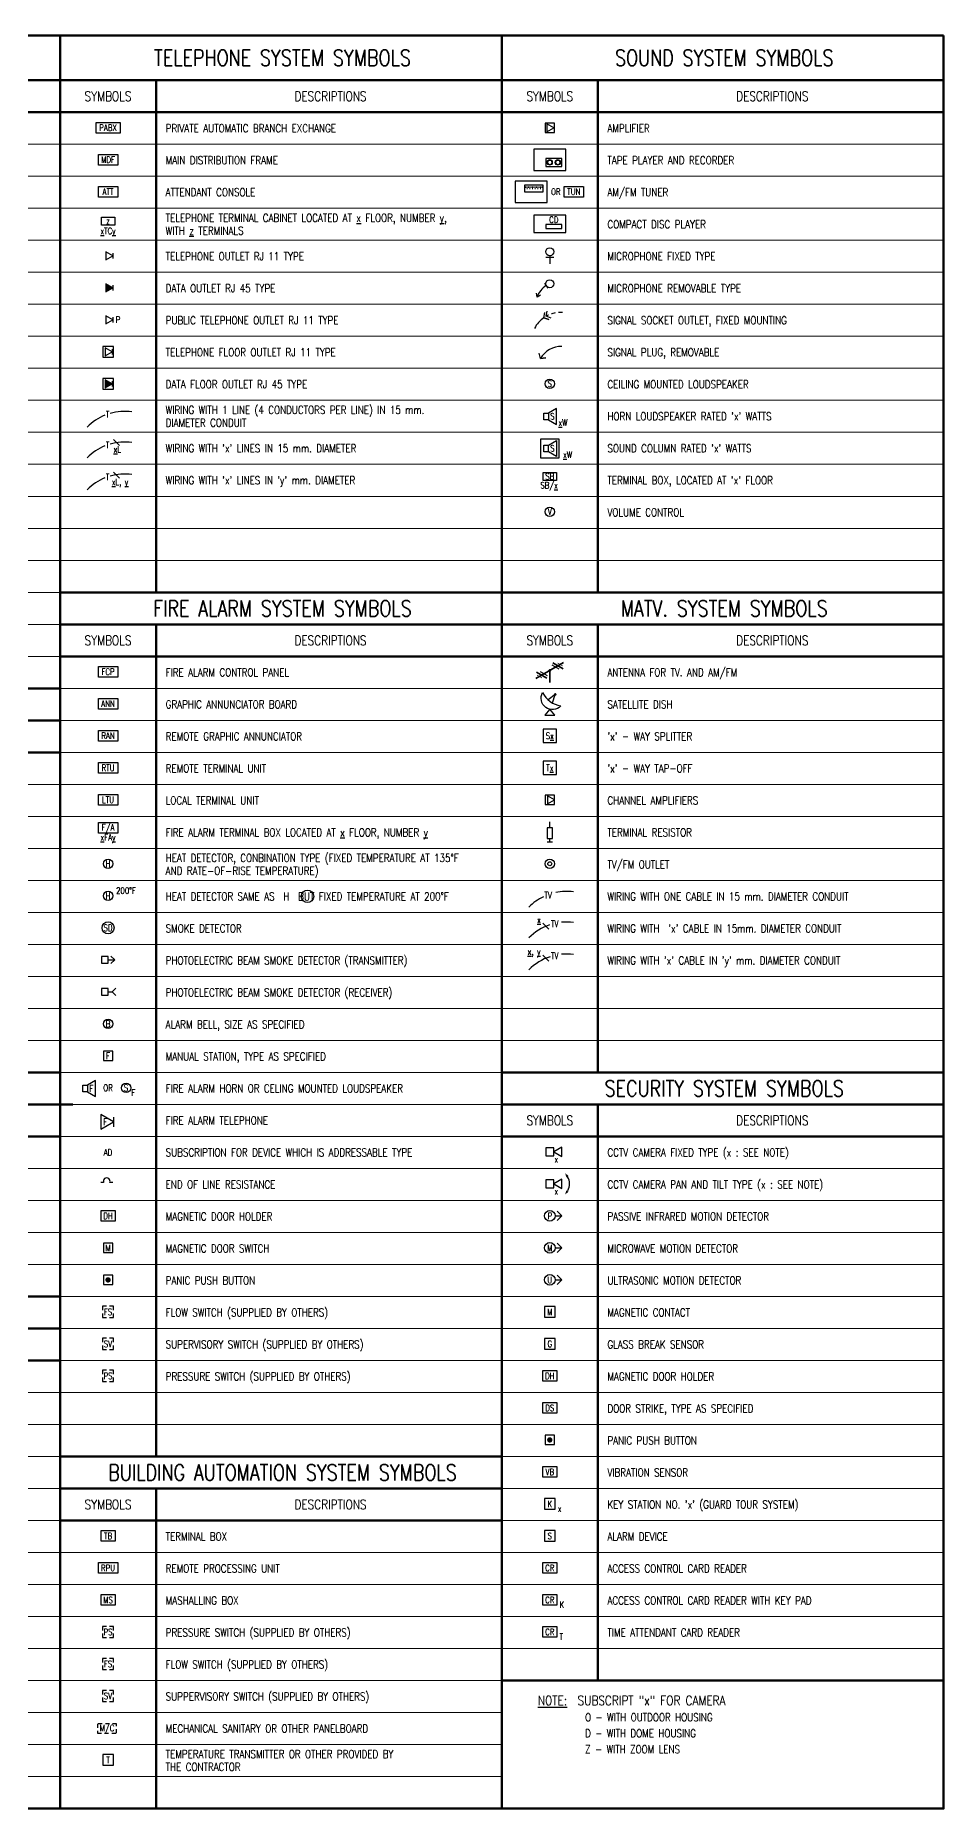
# Model space of a CAD drawing. Extents: x 32.4 to 101.4, y 26 to 81.4.
# Drawn here: x 73 to 101.4, y 26 to 81.4 of the extents above; entities that cross this region are included whole.
import ezdxf
from ezdxf.enums import TextEntityAlignment as Align

# ---------------------------------------------------------------- set-up
doc = ezdxf.new("R2010")
doc.units = 0
doc.header["$MEASUREMENT"] = 0
doc.linetypes.add('HIDDEN2', pattern=[0.1875, 0.125, -0.0625])
for name, color, linetype, lineweight in [('EE_1', 1, 'CONTINUOUS', 15), ('EE_2', 3, 'CONTINUOUS', 30), ('EE_3', 4, 'CONTINUOUS', 35), ('EE_4', 6, 'CONTINUOUS', 50), ('EE_TEXT', 2, 'CONTINUOUS', 25)]:
    doc.layers.add(name, color=color, linetype=linetype, lineweight=lineweight)
doc.styles.add('ROMANS', font='ROMANS')

msp = doc.modelspace()

# ---------------------------------------------------------------- linework, layer by layer
at = {"layer": 'EE_1'}
for p, q in [((101.375, 78), (32.375, 78)), ((101.375, 77), (32.375, 77)), ((88.325, 76.685), (88.325, 76.643)), ((88.367, 76.685), (88.367, 76.602)), ((88.408, 76.685), (88.408, 76.643)), ((88.45, 76.685), (88.45, 76.602)), ((88.492, 76.685), (88.492, 76.643)), ((88.533, 76.685), (88.533, 76.602)), ((88.575, 76.685), (88.575, 76.643)), ((88.617, 76.685), (88.617, 76.602)), ((88.658, 76.685), (88.658, 76.643)), ((88.7, 76.685), (88.7, 76.602)), ((88.742, 76.685), (88.742, 76.643)), ((88.783, 76.685), (88.783, 76.602)), ((88.825, 76.685), (88.825, 76.643)), ((101.375, 76), (32.375, 76)), ((101.375, 75), (32.375, 75)), ((101.375, 74), (32.375, 74)), ((101.375, 73), (32.375, 73)), ((101.375, 72), (32.375, 72)), ((101.375, 71), (32.375, 71)), ((101.375, 70), (32.375, 70)), ((101.375, 69), (32.375, 69)), ((101.375, 68), (32.375, 68)), ((101.375, 67), (32.375, 67)), ((101.375, 66), (32.375, 66)), ((101.375, 65), (32.375, 65)), ((73.775, 64), (32.375, 64)), ((73.775, 63), (32.375, 63)), ((73.775, 62), (32.375, 62)), ((89.474, 61.707), (89.33, 61.79)), ((101.375, 61), (73.775, 61)), ((88.822, 61.331), (88.678, 61.414)), ((101.375, 60), (73.775, 60)), ((101.375, 59), (73.775, 59)), ((101.375, 58), (32.375, 58)), ((101.375, 57), (32.375, 57)), ((101.375, 56), (32.375, 56)), ((101.375, 55), (32.375, 55)), ((101.375, 54), (32.375, 54)), ((101.375, 53), (32.375, 53)), ((101.375, 52), (32.375, 52)), ((101.375, 51), (32.375, 51)), ((101.375, 50), (32.375, 50)), ((87.575, 49), (73.775, 49)), ((87.575, 48), (73.775, 48)), ((87.575, 47), (73.775, 47)), ((101.375, 46), (32.375, 46)), ((101.375, 45), (32.375, 45)), ((101.375, 44), (32.375, 44)), ((101.375, 43), (32.375, 43)), ((101.375, 42), (73.775, 42)), ((101.375, 41), (73.775, 41)), ((101.375, 40), (73.775, 40)), ((101.375, 39), (32.375, 39)), ((101.375, 38), (32.375, 38)), ((73.775, 37), (32.375, 37)), ((101.375, 37), (87.575, 37)), ((73.775, 36), (32.375, 36)), ((101.375, 36), (87.575, 36)), ((73.775, 35), (32.375, 35)), ((101.375, 35), (87.575, 35)), ((101.375, 34), (32.375, 34)), ((101.375, 33), (32.375, 33)), ((101.375, 32), (32.375, 32)), ((101.375, 31), (32.375, 31)), ((87.575, 30), (32.375, 30)), ((87.575, 29), (32.375, 29)), ((87.575, 28), (32.375, 28)), ((87.575, 27), (32.375, 27))]:
    msp.add_line(p, q, dxfattribs=at)
for centre, radius in [((89.075, 77.435), 0.0875), ((89.075, 77.435), 0.0625), ((89.325, 77.435), 0.0875), ((89.325, 77.435), 0.0625)]:
    msp.add_circle(centre, radius, dxfattribs=at)
at = {"layer": 'EE_2'}
for p, q in [((75.421, 74.602), (75.421, 74.435)), ((88.95, 74.477), (89.2, 74.477)), ((89.075, 74.518), (89.075, 74.268)), ((75.421, 73.602), (75.421, 73.435)), ((88.912, 73.663), (89.016, 73.508)), ((75.421, 72.602), (75.421, 72.435)), ((88.888, 72.579), (88.917, 72.743)), ((88.888, 72.579), (89.045, 72.522)), ((75.4, 71.602), (75.4, 71.435)), ((88.783, 71.31), (88.74, 71.471)), ((88.783, 71.31), (88.949, 71.324)), ((75.4, 70.602), (75.4, 70.435)), ((75.442, 68.779), (75.63, 68.591)), ((75.442, 67.758), (75.63, 67.57)), ((89.003, 61.393), (88.786, 61.518)), ((89.366, 61.603), (89.149, 61.728)), ((89.075, 56.643), (89.075, 56.831)), ((88.992, 56.206), (89.158, 56.206)), ((89.075, 56.206), (89.075, 56.31)), ((88.86, 53.66), (89.048, 53.473)), ((88.86, 52.66), (89.048, 52.473)), ((75.275, 52.518), (75.483, 52.518)), ((75.4, 51.518), (75.518, 51.636)), ((75.275, 51.518), (75.4, 51.518)), ((74.483, 48.602), (74.629, 48.602)), ((74.483, 48.393), (74.483, 48.602)), ((74.629, 48.393), (74.483, 48.393)), ((75.444, 47.605), (75.444, 47.305)), ((89.242, 44.518), (89.45, 44.518)), ((89.242, 43.518), (89.45, 43.518)), ((89.242, 42.518), (89.45, 42.518))]:
    msp.add_line(p, q, dxfattribs=at)
for points in [[(75.65, 78.352), (74.9, 78.352), (74.9, 78.685), (75.65, 78.685)], [(88.929, 78.372), (89.221, 78.372), (89.221, 78.664), (88.929, 78.664)], [(89.2, 78.518), (88.981, 78.644), (88.981, 78.392)], [(75.577, 77.352), (74.973, 77.352), (74.973, 77.685), (75.577, 77.685)], [(88.575, 77.185), (89.575, 77.185), (89.575, 77.852), (88.575, 77.852)], [(88.95, 77.31), (89.45, 77.31), (89.45, 77.56), (88.95, 77.56)], [(75.577, 76.352), (74.973, 76.352), (74.973, 76.685), (75.577, 76.685)], [(87.992, 76.185), (88.992, 76.185), (88.992, 76.852), (87.992, 76.852)], [(88.283, 76.518), (88.867, 76.518), (88.867, 76.727), (88.283, 76.727)], [(75.483, 75.477), (75.067, 75.477), (75.067, 75.727), (75.483, 75.727)], [(88.575, 75.247), (89.575, 75.247), (89.575, 75.789), (88.575, 75.789)], [(88.95, 75.372), (89.45, 75.372), (89.45, 75.497), (88.95, 75.497)], [(75.421, 74.518), (75.202, 74.644), (75.202, 74.392)], [(75.421, 73.518), (75.202, 73.644), (75.202, 73.392)], [(75.421, 72.518), (75.202, 72.644), (75.202, 72.392)], [(75.108, 71.352), (75.442, 71.352), (75.442, 71.685), (75.108, 71.685)], [(75.4, 71.518), (75.181, 71.644), (75.181, 71.392)], [(75.108, 70.352), (75.442, 70.352), (75.442, 70.685), (75.108, 70.685)], [(75.4, 70.518), (75.181, 70.644), (75.181, 70.392)], [(89.283, 69.747), (89.033, 69.602), (89.033, 69.393), (89.283, 69.247)], [(88.783, 68.206), (89.367, 68.206), (89.367, 68.789), (88.783, 68.789)], [(89.033, 68.602), (89.283, 68.747), (89.283, 68.247), (89.033, 68.393)], [(88.867, 67.747), (89.283, 67.747), (89.283, 67.497), (88.867, 67.497)], [(75.577, 61.352), (74.973, 61.352), (74.973, 61.685), (75.577, 61.685)], [(75.577, 60.352), (74.973, 60.352), (74.973, 60.685), (75.577, 60.685)], [(89.075, 60.348), (88.919, 60.16), (89.231, 60.16)], [(75.577, 59.352), (74.973, 59.352), (74.973, 59.685), (75.577, 59.685)], [(88.867, 59.31), (89.283, 59.31), (89.283, 59.727), (88.867, 59.727)], [(88.867, 58.31), (89.283, 58.31), (89.283, 58.727), (88.867, 58.727)], [(75.577, 58.352), (74.973, 58.352), (74.973, 58.685), (75.577, 58.685)], [(75.577, 57.352), (74.973, 57.352), (74.973, 57.685), (75.577, 57.685)], [(88.929, 57.372), (89.221, 57.372), (89.221, 57.664), (88.929, 57.664)], [(89.221, 57.518), (89.002, 57.644), (89.002, 57.392)], [(75.577, 56.477), (74.973, 56.477), (74.973, 56.81), (75.577, 56.81)], [(88.992, 56.31), (89.158, 56.31), (89.158, 56.643), (88.992, 56.643)], [(75.067, 52.414), (75.275, 52.414), (75.275, 52.622), (75.067, 52.622)], [(75.067, 51.414), (75.275, 51.414), (75.275, 51.622), (75.067, 51.622)], [(75.129, 49.372), (75.421, 49.372), (75.421, 49.664), (75.129, 49.664)], [(74.879, 48.747), (74.629, 48.602), (74.629, 48.393), (74.879, 48.247)], [(75.444, 47.455), (75.05, 47.682), (75.05, 47.228)], [(88.95, 46.643), (88.95, 46.393), (89.2, 46.393), (89.2, 46.643)], [(89.2, 46.518), (89.45, 46.374), (89.45, 46.663)], [(88.95, 45.643), (88.95, 45.393), (89.2, 45.393), (89.2, 45.643)], [(89.2, 45.518), (89.45, 45.374), (89.45, 45.663)], [(75.494, 44.685), (75.494, 44.352), (75.056, 44.352), (75.056, 44.685)], [(75.129, 43.372), (75.421, 43.372), (75.421, 43.664), (75.129, 43.664)], [(75.129, 42.372), (75.421, 42.372), (75.421, 42.664), (75.129, 42.664)], [(88.908, 41.352), (89.242, 41.352), (89.242, 41.685), (88.908, 41.685)], [(88.908, 40.352), (89.242, 40.352), (89.242, 40.685), (88.908, 40.685)], [(89.294, 39.685), (89.294, 39.352), (88.856, 39.352), (88.856, 39.685)], [(89.294, 38.685), (89.294, 38.352), (88.856, 38.352), (88.856, 38.685)], [(88.929, 37.372), (89.221, 37.372), (89.221, 37.664), (88.929, 37.664)], [(89.294, 36.685), (89.294, 36.352), (88.856, 36.352), (88.856, 36.685)], [(88.908, 35.352), (89.242, 35.352), (89.242, 35.685), (88.908, 35.685)], [(75.494, 34.685), (75.494, 34.352), (75.056, 34.352), (75.056, 34.685)], [(88.908, 34.352), (89.242, 34.352), (89.242, 34.685), (88.908, 34.685)], [(74.973, 33.685), (75.577, 33.685), (75.577, 33.352), (74.973, 33.352)], [(89.294, 33.685), (89.294, 33.352), (88.856, 33.352), (88.856, 33.685)], [(75.494, 32.685), (75.494, 32.352), (75.056, 32.352), (75.056, 32.685)], [(89.294, 32.685), (89.294, 32.352), (88.856, 32.352), (88.856, 32.685)], [(89.294, 31.685), (89.294, 31.352), (88.856, 31.352), (88.856, 31.685)], [(75.108, 27.352), (75.442, 27.352), (75.442, 27.685), (75.108, 27.685)]]:
    msp.add_lwpolyline(points, close=True, dxfattribs=at)
for points in [[(90.127, 76.685), (90.127, 76.352), (89.523, 76.352), (89.523, 76.685), (90.117, 76.685)], [(88.783, 73.289), (88.679, 73.227), (88.658, 73.352)], [(89.045, 72.522), (88.888, 72.579), (88.917, 72.743)], [(89.117, 72.568), (88.96, 72.625), (88.989, 72.789)], [(88.949, 71.324), (88.783, 71.31), (88.74, 71.471)], [(89.033, 69.393), (88.888, 69.393), (88.888, 69.602), (89.033, 69.602)], [(89.033, 68.393), (88.888, 68.393), (88.888, 68.602), (89.033, 68.602)], [(89.156, 60.545), (89.244, 60.81), (89.019, 60.645)], [(75.365, 52.636), (75.483, 52.518), (75.365, 52.4)], [(75.4, 51.518), (75.518, 51.4)], [(89.303, 44.371), (89.45, 44.518), (89.303, 44.665)], [(89.303, 43.371), (89.45, 43.518), (89.303, 43.665)], [(89.303, 42.371), (89.45, 42.518), (89.303, 42.665)]]:
    msp.add_lwpolyline(points, dxfattribs=at)
for points, const_width in [([(89.054, 61.56, 1), (89.096, 61.56, 1)], 0.0417), ([(89.224, 60.81, 1), (89.265, 60.81, 1)], 0.0417), ([(75.233, 42.518, 1), (75.317, 42.518, 1)], 0.0833), ([(89.033, 37.518, 1), (89.117, 37.518, 1)], 0.0833)]:
    msp.add_lwpolyline(points, format="xyb", close=True, dxfattribs=dict(at, const_width=const_width))
msp.add_lwpolyline([(88.85, 60.866, 0.23694), (89.418, 60.451, -0.888523)], format="xyb", close=True, dxfattribs=at)
for points, format in [([(75.421, 45.56), (75.329, 45.56, 1.527525), (75.138, 45.56), (75.046, 45.56)], "xyb"), ([(89.628, 45.741, 0.0833, 0, 0), (89.554, 45.852, 0.0833, 0, 0)], "xyseb"), ([(89.628, 45.295, 0.0833, 0, 0), (89.554, 45.185, 0, 0, 0)], "xyseb")]:
    msp.add_lwpolyline(points, format=format, dxfattribs=at)
at = {"layer": 'EE_2', "linetype": 'HIDDEN2'}
for points in [[(75.1, 41.343), (75.45, 41.343), (75.45, 41.693), (75.1, 41.693)], [(75.1, 40.343), (75.45, 40.343), (75.45, 40.693), (75.1, 40.693)], [(75.1, 39.343), (75.45, 39.343), (75.45, 39.693), (75.1, 39.693)], [(75.1, 31.343), (75.45, 31.343), (75.45, 31.693), (75.1, 31.693)], [(75.1, 30.343), (75.45, 30.343), (75.45, 30.693), (75.1, 30.693)], [(75.1, 29.343), (75.45, 29.343), (75.45, 29.693), (75.1, 29.693)], [(74.943, 28.35), (75.543, 28.35), (75.543, 28.65), (74.943, 28.65)]]:
    msp.add_lwpolyline(points, close=True, dxfattribs=at)
at = {"layer": 'EE_2'}
for centre, radius in [((89.075, 74.643), 0.125), ((89.075, 73.643), 0.125), ((89.075, 70.518), 0.146), ((89.075, 66.518), 0.146), ((75.275, 55.518), 0.146), ((89.075, 55.518), 0.146), ((89.075, 55.518), 0.0625), ((75.275, 54.518), 0.146), ((81.505, 54.501), 0.196), ((75.275, 53.518), 0.187), ((75.275, 50.518), 0.146), ((75.838, 48.518), 0.146), ((89.075, 44.518), 0.167), ((89.075, 43.518), 0.167), ((89.075, 42.518), 0.167)]:
    msp.add_circle(centre, radius, dxfattribs=at)
for centre, radius, start, end in [((89.346, 72.989), 0.708, 122.6593, 160.4025), ((89.426, 71.811), 0.938, 124.9544, 152.2574), ((89.445, 70.914), 0.771, 89.6121, 149.1034), ((75.803, 67.989), 1.667, 112.0049, 135.2251), ((75.803, 67.989), 1.667, 82.6679, 105.9433), ((75.803, 67.031), 1.667, 82.6679, 105.9433), ((75.803, 67.031), 1.667, 112.0049, 135.2251), ((75.803, 66.031), 1.667, 82.6679, 105.9433), ((75.803, 66.031), 1.667, 112.0049, 135.2251), ((89.603, 52.989), 1.667, 115.6716, 135.2251), ((89.603, 52.989), 1.667, 82.6679, 101.9056), ((89.603, 52.031), 1.667, 108.8876, 135.2251), ((89.603, 52.031), 1.667, 82.6679, 95.7445), ((89.603, 51.031), 1.667, 82.6679, 95.4947), ((89.603, 51.031), 1.667, 107.9815, 135.2251), ((89.283, 45.518), 0.411, 329.5345, 32.9052)]:
    msp.add_arc(centre, radius, start, end, dxfattribs=at)
at = {"layer": 'EE_2', "linetype": 'HIDDEN2'}
msp.add_arc((89.426, 71.811), 0.938, 87.2324, 119.7449, dxfattribs=at)
at = {"layer": 'EE_2'}
for points in [[(75.202, 73.392), (75.202, 73.644), (75.421, 73.518)], [(75.181, 70.392), (75.181, 70.644), (75.4, 70.518)]]:
    msp.add_solid(points, dxfattribs=at)
at = {"layer": 'EE_3'}
for p, q in [((88.642, 61.31), (89.508, 61.81)), ((88.985, 61.32), (88.66, 61.508)), ((89.075, 61.185), (89.075, 61.56)), ((89.492, 61.613), (89.167, 61.801))]:
    msp.add_line(p, q, dxfattribs=at)
at = {"layer": 'EE_4'}
for p, q in [((73.775, 81.4), (73.775, 26)), ((87.575, 81.4), (87.575, 26)), ((101.375, 80), (32.375, 80)), ((76.775, 80), (76.775, 64)), ((90.575, 80), (90.575, 64)), ((101.375, 79), (32.375, 79)), ((73.775, 64), (101.375, 64)), ((73.775, 63), (101.375, 63)), ((76.775, 63), (76.775, 37)), ((90.575, 63), (90.575, 49)), ((73.775, 62), (101.375, 62)), ((59.975, 61), (73.775, 61)), ((73.775, 60), (59.975, 60)), ((59.975, 59), (73.775, 59)), ((59.975, 49), (73.775, 49)), ((87.575, 49), (101.375, 49)), ((74.175, 48), (59.975, 48)), ((87.575, 48), (101.375, 48)), ((90.575, 48), (90.575, 30)), ((59.975, 47), (73.775, 47)), ((87.575, 47), (101.375, 47)), ((73.775, 42), (59.975, 42)), ((59.975, 41), (73.775, 41)), ((73.775, 40), (59.975, 40)), ((73.775, 37), (87.575, 37)), ((73.775, 36), (87.575, 36)), ((76.775, 36), (76.775, 26)), ((73.775, 35), (87.575, 35)), ((101.375, 30), (87.575, 30))]:
    msp.add_line(p, q, dxfattribs=at)
msp.add_lwpolyline([(101.375, 81.4), (32.375, 81.4), (32.375, 26), (101.375, 26)], close=True, dxfattribs=at)

# ---------------------------------------------------------------- texts
at = {"layer": 'EE_TEXT', "color": 6, "style": 'ROMANS', "width": 0.8}
for s, p in [('TELEPHONE SYSTEM SYMBOLS', (80.725, 80.7)), ('SOUND SYSTEM SYMBOLS', (94.525, 80.7)), ('FIRE ALARM SYSTEM SYMBOLS', (80.725, 63.5)), ('MATV. SYSTEM SYMBOLS', (94.525, 63.5)), ('SECURITY SYSTEM SYMBOLS', (94.525, 48.5)), ('BUILDING AUTOMATION SYSTEM SYMBOLS', (80.725, 36.5))]:
    msp.add_text(s, height=0.5, dxfattribs=at).set_placement(p, align=Align.MIDDLE)
at = {"layer": 'EE_TEXT', "color": 4, "style": 'ROMANS', "width": 0.8}
for s, p in [('SYMBOLS', (75.275, 79.5)), ('DESCRIPTIONS', (82.225, 79.5)), ('SYMBOLS', (89.075, 79.5)), ('DESCRIPTIONS', (96.025, 79.5)), ('SYMBOLS', (75.275, 62.5)), ('DESCRIPTIONS', (82.225, 62.5)), ('SYMBOLS', (89.075, 62.5)), ('DESCRIPTIONS', (96.025, 62.5)), ('SYMBOLS', (89.075, 47.5)), ('DESCRIPTIONS', (96.025, 47.5)), ('SYMBOLS', (75.275, 35.5)), ('DESCRIPTIONS', (82.225, 35.5))]:
    msp.add_text(s, height=0.3, dxfattribs=at).set_placement(p, align=Align.MIDDLE)
at = {"layer": 'EE_TEXT', "color": 2, "style": 'ROMANS', "width": 0.8}
for s, p in [('PABX', (75.275, 78.518)), ('MDF', (75.275, 77.518)), ('ATT', (75.275, 76.518)), ('OR', (89.263, 76.518)), ('TUN', (89.825, 76.518)), ('%%Ux%%UTC%%Uy', (75.275, 75.26)), ('z', (75.275, 75.602)), ('CD', (89.2, 75.643)), ('P', (75.587, 72.518)), ('S', (89.075, 70.518)), ('T', (75.261, 69.566)), ('S', (89.158, 69.497)), ('T', (75.261, 68.607)), ('S', (89.158, 68.497)), ('T', (75.261, 67.607)), ('SB', (89.075, 67.622)), ('SB/%%Ux', (89.054, 67.331)), ('V', (89.075, 66.518)), ('FCP', (75.275, 61.518)), ('ANN', (75.275, 60.518)), ('RAN', (75.275, 59.518)), ('S%%Ux%%U', (89.075, 59.518)), ('RTU', (75.275, 58.518)), ('T%%Ux%%U', (89.075, 58.518)), ('LTU', (75.275, 57.518)), ('F/A', (75.275, 56.643)), ('%%Ux%%UFA%%Uy', (75.275, 56.31)), ('H', (75.275, 55.518)), ('H', (75.275, 54.518)), ('TV', (89.024, 54.539)), ('TV', (89.232, 53.643)), ('SD', (75.275, 53.518)), ('TV', (89.232, 52.643)), ('B', (75.275, 50.518)), ('F', (75.275, 49.518)), ('F', (74.754, 48.497)), ('OR', (75.275, 48.518)), ('S', (75.838, 48.518)), ('F', (75.192, 47.456)), ('AD', (75.275, 46.5)), ('DH', (75.275, 44.518)), ('P', (89.075, 44.518)), ('M', (75.275, 43.518)), ('M', (89.075, 43.518)), ('U', (89.075, 42.518)), ('FS', (75.275, 41.518)), ('M', (89.075, 41.518)), ('SV', (75.275, 40.518)), ('G', (89.075, 40.518)), ('PS', (75.275, 39.518)), ('DH', (89.075, 39.518)), ('DS', (89.075, 38.518)), ('VB', (89.075, 36.518)), ('K', (89.075, 35.518)), ('TB', (75.275, 34.518)), ('S', (89.075, 34.518)), ('RPU', (75.275, 33.518)), ('CR', (89.075, 33.518)), ('MS', (75.275, 32.518)), ('CR', (89.075, 32.518)), ('PS', (75.275, 31.518)), ('CR', (89.075, 31.518)), ('FS', (75.275, 30.518)), ('SV', (75.275, 29.518)), ('M/C', (75.243, 28.5)), ('T', (75.275, 27.518))]:
    msp.add_text(s, height=0.2, dxfattribs=at).set_placement(p, align=Align.MIDDLE)
for s, height, p in [('PRIVATE AUTOMATIC BRANCH EXCHANGE', 0.25, (77.075, 78.375)), ('AMPLIFIER', 0.25, (90.875, 78.375)), ('MAIN DISTRIBUTION FRAME', 0.25, (77.075, 77.375)), ('TAPE PLAYER AND RECORDER', 0.25, (90.875, 77.375)), ('ATTENDANT CONSOLE', 0.25, (77.075, 76.375)), ('AM/FM TUNER', 0.25, (90.875, 76.375)), ('TELEPHONE TERMINAL CABINET LOCATED AT %%Ux%%U FLOOR, NUMBER %%Uy%%U,', 0.25, (77.075, 75.575)), ('WITH %%Uz%%U TERMINALS', 0.25, (77.075, 75.175)), ('COMPACT DISC PLAYER', 0.25, (90.875, 75.375)), ('TELEPHONE OUTLET RJ 11 TYPE', 0.25, (77.075, 74.375)), ('MICROPHONE FIXED TYPE', 0.25, (90.875, 74.375)), ('DATA OUTLET RJ 45 TYPE', 0.25, (77.075, 73.375)), ('MICROPHONE REMOVABLE TYPE', 0.25, (90.875, 73.375)), ('PUBLIC TELEPHONE OUTLET RJ 11 TYPE', 0.25, (77.075, 72.375)), ('SIGNAL SOCKET OUTLET, FIXED MOUNTING', 0.25, (90.875, 72.375)), ('TELEPHONE FLOOR OUTLET RJ 11 TYPE', 0.25, (77.075, 71.375)), ('SIGNAL PLUG, REMOVABLE', 0.25, (90.875, 71.375)), ('DATA FLOOR OUTLET RJ 45 TYPE', 0.25, (77.075, 70.375)), ('CEILING MOUNTED LOUDSPEAKER', 0.25, (90.875, 70.375)), ('WIRING WITH 1 LINE (4 CONDUCTORS PER LINE) IN 15 mm.', 0.25, (77.075, 69.575)), ('DIAMETER CONDUIT', 0.25, (77.075, 69.175)), ('%%Ux%%UW', 0.2, (89.346, 69.206)), ("HORN LOUDSPEAKER RATED 'x' WATTS", 0.25, (90.875, 69.375)), ("WIRING WITH 'x' LINES IN 15 mm. DIAMETER", 0.25, (77.075, 68.375)), ('%%Ux%%UW', 0.2, (89.492, 68.206)), ("SOUND COLUMN RATED 'x' WATTS", 0.25, (90.875, 68.375)), ("WIRING WITH 'x' LINES IN 'y' mm. DIAMETER", 0.25, (77.075, 67.375)), ("TERMINAL BOX, LOCATED AT 'x' FLOOR", 0.25, (90.875, 67.375)), ('VOLUME CONTROL', 0.25, (90.875, 66.375)), ('FIRE ALARM CONTROL PANEL', 0.25, (77.075, 61.375)), ('ANTENNA FOR TV. AND AM/FM', 0.25, (90.875, 61.375)), ('GRAPHIC ANNUNCIATOR BOARD', 0.25, (77.075, 60.375)), ('SATELLITE DISH', 0.25, (90.875, 60.375)), ('REMOTE GRAPHIC ANNUNCIATOR', 0.25, (77.075, 59.375)), ("'x' - WAY SPLITTER", 0.25, (90.875, 59.375)), ('REMOTE TERMINAL UNIT', 0.25, (77.075, 58.375)), ("'x' - WAY TAP-OFF", 0.25, (90.875, 58.375)), ('LOCAL TERMINAL UNIT', 0.25, (77.075, 57.375)), ('CHANNEL AMPLIFIERS', 0.25, (90.875, 57.375)), ('FIRE ALARM TERMINAL BOX LOCATED AT %%Ux%%U FLOOR, NUMBER %%Uy', 0.25, (77.075, 56.375)), ('TERMINAL RESISTOR', 0.25, (90.875, 56.375)), ('AND RATE-OF-RISE TEMPERATURE)', 0.25, (77.075, 55.175)), ('HEAT DETECTOR, CONBINATION TYPE (FIXED TEMPERATURE AT 135%%DF', 0.25, (77.075, 55.575)), ('TV/FM OUTLET', 0.25, (90.875, 55.375)), ('200%%DF', 0.2, (75.525, 54.581)), ('HEAT DETECTOR SAME AS  H  BUT FIXED TEMPERATURE AT 200%%DF', 0.25, (77.075, 54.375)), ('WIRING WITH ONE CABLE IN 15 mm. DIAMETER CONDUIT', 0.25, (90.875, 54.375)), ('SMOKE DETECTOR', 0.25, (77.075, 53.375)), ("WIRING WITH  'x' CABLE IN 15mm. DIAMETER CONDUIT", 0.25, (90.875, 53.375)), ('PHOTOELECTRIC BEAM SMOKE DETECTOR (TRANSMITTER)', 0.25, (77.075, 52.375)), ("WIRING WITH 'x' CABLE IN 'y' mm. DIAMETER CONDUIT", 0.25, (90.875, 52.375)), ('PHOTOELECTRIC BEAM SMOKE DETECTOR (RECEIVER)', 0.25, (77.075, 51.375)), ('ALARM BELL, SIZE AS SPECIFIED', 0.25, (77.075, 50.375)), ('MANUAL STATION, TYPE AS SPECIFIED', 0.25, (77.075, 49.375)), ('F', 0.2, (76.004, 48.268)), ('FIRE ALARM HORN OR CELING MOUNTED LOUDSPEAKER', 0.25, (77.075, 48.375)), ('FIRE ALARM TELEPHONE', 0.25, (77.075, 47.375)), ('SUBSCRIPTION FOR DEVICE WHICH IS ADDRESSABLE TYPE', 0.25, (77.075, 46.375)), ('CCTV CAMERA FIXED TYPE (x : SEE NOTE)', 0.25, (90.875, 46.375)), ('x', 0.2, (89.221, 46.185)), ('END OF LINE RESISTANCE', 0.25, (77.075, 45.375)), ('CCTV CAMERA PAN AND TILT TYPE (x : SEE NOTE)', 0.25, (90.875, 45.375)), ('x', 0.2, (89.221, 45.185)), ('MAGNETIC DOOR HOLDER', 0.25, (77.075, 44.375)), ('PASSIVE INFRARED MOTION DETECTOR', 0.25, (90.875, 44.375)), ('MAGNETIC DOOR SWITCH', 0.25, (77.075, 43.375)), ('MICROWAVE MOTION DETECTOR', 0.25, (90.875, 43.375)), ('PANIC PUSH BUTTON', 0.25, (77.075, 42.375)), ('ULTRASONIC MOTION DETECTOR', 0.25, (90.875, 42.375)), ('FLOW SWITCH (SUPPLIED BY OTHERS)', 0.25, (77.075, 41.375)), ('MAGNETIC CONTACT', 0.25, (90.875, 41.375)), ('SUPERVISORY SWITCH (SUPPLIED BY OTHERS)', 0.25, (77.075, 40.375)), ('GLASS BREAK SENSOR', 0.25, (90.875, 40.375)), ('PRESSURE SWITCH (SUPPLIED BY OTHERS)', 0.25, (77.075, 39.375)), ('MAGNETIC DOOR HOLDER', 0.25, (90.875, 39.375)), ('DOOR STRIKE, TYPE AS SPECIFIED', 0.25, (90.875, 38.375)), ('PANIC PUSH BUTTON', 0.25, (90.875, 37.375)), ('VIBRATION SENSOR', 0.25, (90.875, 36.375)), ("KEY STATION NO. 'x' (GUARD TOUR SYSTEM)", 0.25, (90.875, 35.375)), ('x', 0.2, (89.325, 35.268)), ('TERMINAL BOX', 0.25, (77.075, 34.375)), ('ALARM DEVICE', 0.25, (90.875, 34.375)), ('REMOTE PROCESSING UNIT', 0.25, (77.075, 33.375)), ('ACCESS CONTROL CARD READER', 0.25, (90.875, 33.375)), ('MASHALLING BOX', 0.25, (77.075, 32.375)), ('K', 0.2, (89.377, 32.268)), ('ACCESS CONTROL CARD READER WITH KEY PAD', 0.25, (90.875, 32.375)), ('PRESSURE SWITCH (SUPPLIED BY OTHERS)', 0.25, (77.075, 31.375)), ('TIME ATTENDANT CARD READER', 0.25, (90.875, 31.375)), ('T', 0.2, (89.377, 31.268)), ('FLOW SWITCH (SUPPLIED BY OTHERS)', 0.25, (77.075, 30.375)), ('SUPPERVISORY SWITCH (SUPPLIED BY OTHERS)', 0.25, (77.075, 29.375)), ('O - WITH OUTDOOR HOUSING', 0.25, (90.178, 28.725)), ('MECHANICAL SANITARY OR OTHER PANELBOARD', 0.25, (77.075, 28.375)), ('D - WITH DOME HOUSING', 0.25, (90.178, 28.225)), ('TEMPERATURE TRANSMITTER OR OTHER PROVIDED BY', 0.25, (77.075, 27.575)), ('Z - WITH ZOOM LENS', 0.25, (90.178, 27.725)), ('THE CONTRACTOR', 0.25, (77.075, 27.175))]:
    msp.add_text(s, height=height, dxfattribs=at).set_placement(p)
for s, p in [('%%Ux%%UL', (75.682, 68.372)), ('%%Ux%%UL, %%Uy', (75.911, 67.351)), ('%%Ux', (88.795, 53.67)), ('%%Ux%%U, %%Uy', (88.788, 52.671))]:
    msp.add_text(s, height=0.2, dxfattribs=at).set_placement(p, align=Align.RIGHT)
at = {"layer": 'EE_TEXT', "color": 4, "style": 'ROMANS', "width": 0.8}
msp.add_text('%%UNOTE:%%U  SUBSCRIPT "x" FOR CAMERA', height=0.3, dxfattribs=at).set_placement((88.7, 29.225))

doc.saveas('drawing.dxf')
